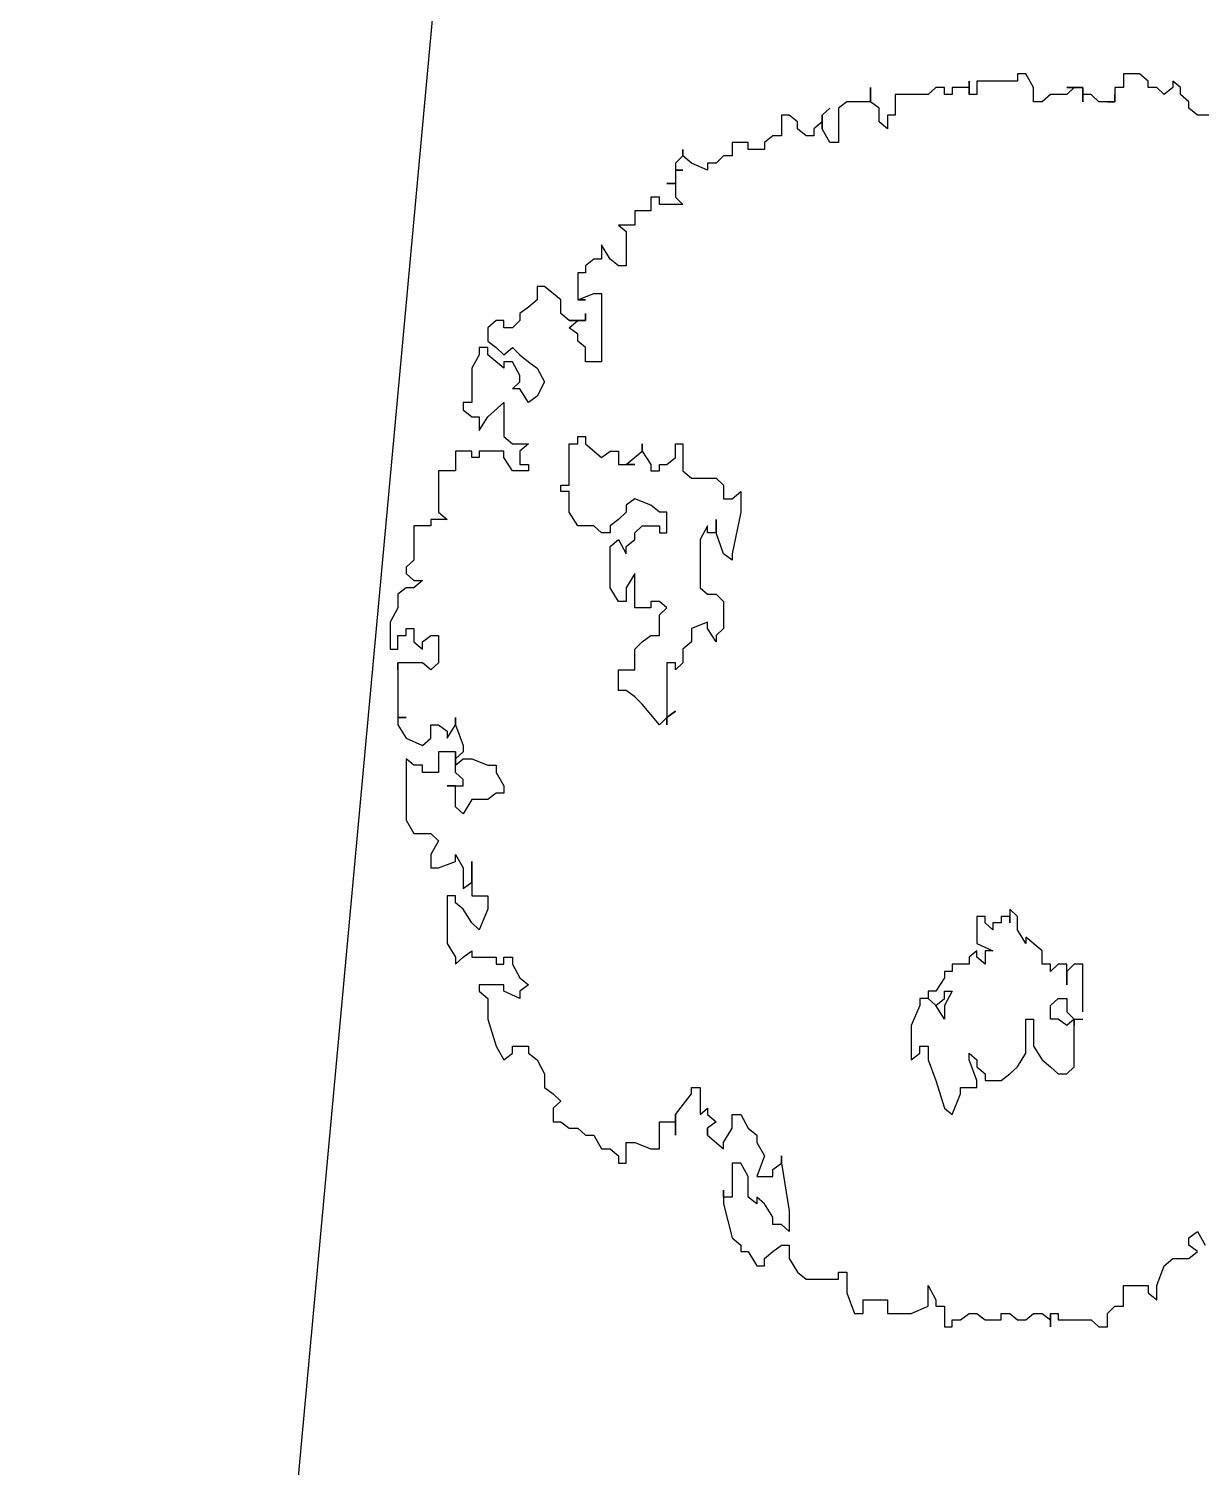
# Model space of a CAD drawing. Extents: x -30 to 1202, y 231 to 898.
# Drawn here: x 424.957 to 427.811, y 300.95 to 304.454 of the extents above; entities that cross this region are included whole.
import ezdxf

# ---------------------------------------------------------------- set-up
doc = ezdxf.new("R2010")
doc.units = 0
doc.header["$LTSCALE"] = 0.04
doc.layers.get('0').update_dxf_attribs({"linetype": 'CONTINUOUS'})
for name, color, linetype in [('CONTORXXNP----00', 255, 'CONTINUOUS'), ('PISO', 1, 'CONTINUOUS'), ('PISOS', 1, 'CONTINUOUS')]:
    doc.layers.add(name, color=color, linetype=linetype)
doc.styles.get("Standard").update_dxf_attribs({"font": 'romans.shx'})

# ---------------------------------------------------------------- blocks, each defined once
blk = doc.blocks.new('ARB3')
at = {"color": 0}
for p, q in [((-0.4644, 0.1476), (-0.4644, 0.1345)), ((0.4418, 0.1345), (0.4528, 0.1407)), ((-0.4644, 0.1345), (-0.4702, 0.1276)), ((0.447, 0.1276), (0.4418, 0.1345)), ((0.4579, 0.1345), (0.4528, 0.1276)), ((0.4638, 0.1276), (0.4579, 0.1345)), ((-0.487, 0.1207), (-0.4922, 0.1145)), ((-0.4812, 0.1207), (-0.487, 0.1207)), ((-0.4754, 0.1276), (-0.4812, 0.1207)), ((-0.4702, 0.1276), (-0.4754, 0.1276)), ((0.4528, 0.1276), (0.447, 0.1276)), ((0.4638, 0.1145), (0.4638, 0.1276)), ((-0.4922, 0.1145), (-0.487, 0.1145)), ((-0.487, 0.1145), (-0.4812, 0.1076)), ((-0.4812, 0.1076), (-0.487, 0.1015)), ((0.4696, 0.1076), (0.4638, 0.1145)), ((0.4857, 0.1015), (0.4696, 0.1076)), ((-0.487, 0.0945), (-0.4922, 0.0945)), ((-0.487, 0.1015), (-0.487, 0.0945)), ((0.4973, 0.1015), (0.4857, 0.1015)), ((0.4857, 0.0745), (0.4857, 0.0945)), ((0.4857, 0.0945), (0.4915, 0.0945)), ((0.4915, 0.0945), (0.4973, 0.1015)), ((-0.498, 0.0745), (-0.487, 0.0745)), ((-0.487, 0.0745), (-0.487, 0.0676)), ((0.5025, 0.0745), (0.4857, 0.0745)), ((0.5025, 0.0676), (0.5025, 0.0745)), ((-0.487, 0.0676), (-0.4754, 0.0676)), ((-0.4754, 0.0676), (-0.4812, 0.0676)), ((-0.4812, 0.0676), (-0.4754, 0.0676)), ((-0.4754, 0.0676), (-0.4754, 0.0615)), ((-0.4754, 0.0615), (-0.4754, 0.0676)), ((-0.4754, 0.0676), (-0.4754, 0.0546)), ((0.5083, 0.0615), (0.5025, 0.0676)), ((0.5193, 0.0615), (0.5083, 0.0615)), ((0.5193, 0.0546), (0.5193, 0.0615)), ((-0.4754, 0.0546), (-0.4812, 0.0484)), ((-0.4812, 0.0484), (-0.4812, 0.0415)), ((0.5135, 0.0484), (0.5193, 0.0546)), ((0.5135, 0.0215), (0.5135, 0.0484)), ((-0.4754, 0.0415), (-0.487, 0.0415)), ((-0.487, 0.0415), (-0.487, 0.0284)), ((-0.4812, 0.0415), (-0.4754, 0.0415)), ((0.2635, 0.0415), (0.2248, 0.0415)), ((0.2248, 0.0415), (0.2248, 0.0346)), ((0.2693, 0.0346), (0.2693, 0.0415)), ((-0.487, 0.0284), (-0.487, 0.0346)), ((-0.487, 0.0346), (-0.4812, 0.0284)), ((-0.4812, 0.0284), (-0.4812, 0.0153)), ((0.2248, 0.0346), (0.2306, 0.0284)), ((0.2416, 0.0284), (0.2248, 0.0284)), ((0.2248, 0.0284), (0.2248, 0.0215)), ((0.2306, 0.0284), (0.2416, 0.0284)), ((0.2525, 0.0215), (0.2525, 0.0284)), ((0.2525, 0.0284), (0.2635, 0.0284)), ((0.2635, 0.0284), (0.2693, 0.0346)), ((0.3081, 0.0346), (0.2693, 0.0346)), ((0.2693, 0.0346), (0.2745, 0.0284)), ((0.2693, 0.0346), (0.2745, 0.0346)), ((0.2745, 0.0346), (0.2693, 0.0346)), ((0.2745, 0.0284), (0.2693, 0.0215)), ((0.3139, 0.0284), (0.3081, 0.0346)), ((0.3139, 0.0215), (0.3139, 0.0284)), ((-0.4812, 0.0153), (-0.4754, 0.0084)), ((0.2248, 0.0215), (0.2306, 0.0153)), ((0.2306, 0.0153), (0.2248, 0.0153)), ((0.2248, 0.0153), (0.2248, 0.0084)), ((0.2584, 0.0153), (0.2525, 0.0215)), ((0.2693, 0.0153), (0.2584, 0.0153)), ((0.2693, 0.0215), (0.2693, 0.0153)), ((0.3023, 0.0084), (0.3081, 0.0153)), ((0.3081, 0.0153), (0.3139, 0.0215)), ((0.5083, 0.0153), (0.5083, 0.0215)), ((0.5083, 0.0215), (0.5135, 0.0215)), ((0.5083, 0.0084), (0.5135, 0.0153)), ((0.5193, 0.0153), (0.5083, 0.0153)), ((0.5135, 0.0153), (0.5193, 0.0153)), ((-0.487, 0.0015), (-0.498, -0.0047)), ((-0.4754, 0.0015), (-0.487, 0.0015)), ((-0.4754, 0.0084), (-0.4754, 0.0015)), ((0.2138, 0.0084), (0.2028, -0.0047)), ((0.2248, 0.0084), (0.2138, 0.0084)), ((0.2693, -0.0047), (0.2693, 0.0015)), ((0.2693, 0.0015), (0.2913, 0.0015)), ((0.2913, 0.0015), (0.3023, 0.0084)), ((0.5083, 0.0015), (0.5083, 0.0084)), ((0.5135, -0.0047), (0.5083, 0.0015)), ((0.186, -0.0116), (0.1802, -0.0177)), ((0.197, -0.0116), (0.186, -0.0116)), ((0.208, -0.0047), (0.197, -0.0116)), ((0.2028, -0.0047), (0.208, -0.0047)), ((0.2971, -0.0047), (0.2693, -0.0047)), ((0.3081, -0.0116), (0.2971, -0.0047)), ((0.3139, -0.0177), (0.3081, -0.0116)), ((0.5083, -0.0177), (0.5135, -0.0116)), ((0.5135, -0.0116), (0.5135, -0.0047)), ((0.1802, -0.0177), (0.1912, -0.0177)), ((0.1912, -0.0177), (0.186, -0.0177)), ((0.186, -0.0177), (0.186, -0.0247)), ((0.3191, -0.0247), (0.3139, -0.0177)), ((0.5083, -0.0247), (0.5083, -0.0177)), ((0.186, -0.0247), (0.1912, -0.0247)), ((0.1912, -0.0247), (0.1912, -0.0316)), ((0.1912, -0.0316), (0.197, -0.0316)), ((0.197, -0.0316), (0.1912, -0.0377)), ((0.208, -0.0446), (0.2138, -0.0316)), ((0.2138, -0.0316), (0.2138, -0.0377)), ((0.3191, -0.0377), (0.3191, -0.0247)), ((0.5135, -0.0247), (0.5083, -0.0247)), ((0.5135, -0.0377), (0.5135, -0.0247)), ((-0.4922, -0.0446), (-0.4812, -0.0446)), ((-0.4812, -0.0446), (-0.4812, -0.0508)), ((0.1912, -0.0377), (0.186, -0.0377)), ((0.186, -0.0377), (0.186, -0.0446)), ((0.186, -0.0446), (0.208, -0.0446)), ((0.2138, -0.0377), (0.2248, -0.0377)), ((0.219, -0.0446), (0.2138, -0.0446)), ((0.2138, -0.0446), (0.219, -0.0508)), ((0.2248, -0.0377), (0.219, -0.0446)), ((0.2971, -0.0508), (0.3023, -0.0446)), ((0.3191, -0.0446), (0.3023, -0.0508)), ((0.3023, -0.0446), (0.3081, -0.0446)), ((0.3081, -0.0446), (0.3139, -0.0377)), ((0.3139, -0.0377), (0.3191, -0.0377)), ((0.3249, -0.0446), (0.3191, -0.0446)), ((0.3249, -0.0577), (0.3249, -0.0446)), ((0.5083, -0.0446), (0.5135, -0.0377)), ((0.5083, -0.0508), (0.5083, -0.0446)), ((-0.4812, -0.0508), (-0.4922, -0.0508)), ((-0.4922, -0.0508), (-0.487, -0.0508)), ((-0.487, -0.0508), (-0.487, -0.0646)), ((0.219, -0.0508), (0.2248, -0.0508)), ((0.2248, -0.0508), (0.2248, -0.0646)), ((0.3023, -0.0508), (0.2971, -0.0508)), ((0.3301, -0.0577), (0.3249, -0.0577)), ((0.3468, -0.0646), (0.3301, -0.0577)), ((0.5135, -0.0577), (0.5083, -0.0508)), ((0.5135, -0.0646), (0.5135, -0.0577)), ((-0.487, -0.0646), (-0.4812, -0.0646)), ((-0.4812, -0.0646), (-0.4812, -0.0708)), ((0.2248, -0.0646), (0.2306, -0.0646)), ((0.2306, -0.0646), (0.2306, -0.0708)), ((0.2467, -0.0708), (0.2467, -0.0646)), ((0.2467, -0.0646), (0.2584, -0.0708)), ((0.3417, -0.0708), (0.3468, -0.0646)), ((0.5193, -0.0646), (0.5135, -0.0646)), ((0.5193, -0.0708), (0.5193, -0.0646)), ((-0.4812, -0.0708), (-0.487, -0.0708)), ((-0.487, -0.0708), (-0.487, -0.0777)), ((-0.487, -0.0777), (-0.4812, -0.0839)), ((0.2306, -0.0708), (0.2358, -0.0708)), ((0.2358, -0.0708), (0.2467, -0.0777)), ((0.2525, -0.0708), (0.2467, -0.0708)), ((0.2467, -0.0777), (0.2467, -0.0839)), ((0.2584, -0.0777), (0.2525, -0.0708)), ((0.2525, -0.0839), (0.2584, -0.0777)), ((0.2584, -0.0777), (0.2525, -0.0839)), ((0.2584, -0.0708), (0.2693, -0.0708)), ((0.2693, -0.0708), (0.2584, -0.0777)), ((0.3023, -0.0839), (0.3191, -0.0777)), ((0.3191, -0.0777), (0.3417, -0.0708)), ((0.4857, -0.0839), (0.4973, -0.0777)), ((0.4973, -0.0777), (0.5025, -0.0777)), ((0.5025, -0.0777), (0.5025, -0.0708)), ((0.5025, -0.0708), (0.5193, -0.0708)), ((-0.4812, -0.0839), (-0.4812, -0.1108)), ((0.2467, -0.0839), (0.2525, -0.0839)), ((0.2525, -0.0839), (0.2525, -0.0908)), ((0.2525, -0.0908), (0.2584, -0.0908)), ((0.2584, -0.0908), (0.2745, -0.0977)), ((0.2913, -0.0908), (0.2913, -0.0839)), ((0.2913, -0.0839), (0.3023, -0.0839)), ((0.2971, -0.0908), (0.2913, -0.0908)), ((0.3023, -0.0977), (0.2971, -0.0908)), ((0.5025, -0.0839), (0.4857, -0.0839)), ((0.5083, -0.0977), (0.5025, -0.0839)), ((0.2745, -0.0977), (0.3023, -0.0977)), ((0.5083, -0.1169), (0.5083, -0.0977)), ((-0.4812, -0.1108), (-0.4644, -0.1108)), ((-0.4644, -0.1108), (-0.4644, -0.1169)), ((-0.4702, -0.1238), (-0.4754, -0.1308)), ((-0.4592, -0.1238), (-0.4702, -0.1238)), ((-0.4644, -0.1169), (-0.4534, -0.1169)), ((-0.4534, -0.1169), (-0.4592, -0.1238)), ((0.4973, -0.1369), (0.4973, -0.1169)), ((0.4973, -0.1169), (0.5083, -0.1169)), ((-0.4754, -0.1308), (-0.487, -0.1308)), ((-0.487, -0.1308), (-0.4754, -0.1308)), ((-0.4754, -0.1308), (-0.4754, -0.15)), ((0.5083, -0.1369), (0.4973, -0.1369)), ((0.5083, -0.1438), (0.5083, -0.1369)), ((-0.4754, -0.15), (-0.4702, -0.1569)), ((0.4747, -0.1569), (0.4747, -0.15)), ((0.4747, -0.15), (0.4915, -0.15)), ((0.4915, -0.15), (0.5083, -0.1438)), ((-0.4702, -0.1569), (-0.4424, -0.1569)), ((-0.4424, -0.1569), (-0.4424, -0.1638)), ((0.4805, -0.1569), (0.4747, -0.1569)), ((0.4805, -0.1831), (0.4805, -0.1569)), ((-0.4644, -0.17), (-0.4702, -0.1638)), ((-0.4702, -0.1638), (-0.4644, -0.17)), ((-0.4534, -0.17), (-0.4644, -0.17)), ((-0.4644, -0.17), (-0.4592, -0.17)), ((-0.4592, -0.17), (-0.4534, -0.1769)), ((-0.4424, -0.1638), (-0.4534, -0.17)), ((-0.4534, -0.1769), (-0.4476, -0.1769)), ((-0.4476, -0.1831), (-0.4534, -0.19)), ((-0.4476, -0.1769), (-0.4476, -0.1831)), ((0.4747, -0.19), (0.4805, -0.1831)), ((-0.4592, -0.19), (-0.4644, -0.1969)), ((-0.4644, -0.1969), (-0.4644, -0.2031)), ((-0.4534, -0.19), (-0.4592, -0.19)), ((0.3862, -0.2031), (0.425, -0.1969)), ((0.425, -0.1969), (0.4418, -0.1969)), ((0.4418, -0.1969), (0.436, -0.2031)), ((0.4528, -0.2031), (0.4528, -0.1969)), ((0.4528, -0.1969), (0.4638, -0.1969)), ((0.4638, -0.1969), (0.4747, -0.19)), ((-0.4644, -0.2031), (-0.4476, -0.2031)), ((-0.4476, -0.2031), (-0.4476, -0.21)), ((-0.4476, -0.21), (-0.4424, -0.2169)), ((0.3862, -0.2031), (0.3804, -0.2031)), ((0.3804, -0.2031), (0.3862, -0.2031)), ((0.3914, -0.21), (0.3862, -0.2031)), ((0.3972, -0.21), (0.3914, -0.21)), ((0.3972, -0.223), (0.3972, -0.21)), ((0.4302, -0.21), (0.4192, -0.2169)), ((0.436, -0.21), (0.4302, -0.21)), ((0.436, -0.2031), (0.436, -0.21)), ((0.4579, -0.21), (0.4528, -0.2031)), ((0.4638, -0.2169), (0.4579, -0.21)), ((-0.4424, -0.2169), (-0.4366, -0.2169)), ((-0.4366, -0.2169), (-0.4366, -0.23)), ((0.3695, -0.223), (0.3804, -0.2169)), ((0.3804, -0.2169), (0.3972, -0.223)), ((0.4192, -0.2169), (0.414, -0.223)), ((0.4696, -0.2169), (0.4638, -0.2169)), ((0.4696, -0.223), (0.4696, -0.2169)), ((-0.4366, -0.23), (-0.4424, -0.23)), ((-0.4424, -0.23), (-0.4424, -0.243)), ((0.3468, -0.2361), (0.3578, -0.23)), ((0.3578, -0.23), (0.3636, -0.223)), ((0.3636, -0.223), (0.3695, -0.223)), ((0.3972, -0.23), (0.3862, -0.2361)), ((0.414, -0.23), (0.3972, -0.23)), ((0.414, -0.223), (0.4192, -0.223)), ((0.4192, -0.223), (0.414, -0.23)), ((0.4579, -0.23), (0.4696, -0.223)), ((0.4579, -0.2361), (0.4579, -0.23)), ((-0.4424, -0.243), (-0.4315, -0.243)), ((-0.4315, -0.243), (-0.4315, -0.25)), ((-0.1531, -0.243), (-0.1589, -0.2361)), ((-0.1589, -0.2361), (-0.1421, -0.2361)), ((-0.1531, -0.25), (-0.1531, -0.243)), ((-0.1421, -0.2361), (-0.1085, -0.243)), ((-0.1085, -0.243), (-0.1033, -0.243)), ((-0.1033, -0.243), (-0.1085, -0.25)), ((0.3468, -0.243), (0.3468, -0.2361)), ((0.3578, -0.243), (0.3468, -0.243)), ((0.3695, -0.25), (0.3578, -0.243)), ((0.3862, -0.2361), (0.3862, -0.243)), ((0.3862, -0.243), (0.414, -0.243)), ((0.414, -0.243), (0.414, -0.25)), ((0.4192, -0.25), (0.447, -0.243)), ((0.447, -0.243), (0.4528, -0.2361)), ((0.4528, -0.2361), (0.4579, -0.2361)), ((-0.4315, -0.25), (-0.4256, -0.2561)), ((-0.4256, -0.2561), (-0.4256, -0.263)), ((-0.1699, -0.2561), (-0.1641, -0.25)), ((-0.1699, -0.2761), (-0.1699, -0.2561)), ((-0.1641, -0.25), (-0.1531, -0.25)), ((-0.1253, -0.2561), (-0.1363, -0.2561)), ((-0.1363, -0.2561), (-0.1253, -0.2561)), ((-0.1085, -0.25), (-0.1253, -0.2561)), ((-0.1253, -0.2561), (-0.1253, -0.263)), ((-0.0756, -0.2561), (-0.0698, -0.25)), ((-0.0756, -0.263), (-0.0756, -0.2561)), ((-0.0698, -0.25), (-0.0478, -0.25)), ((-0.0478, -0.25), (-0.042, -0.2561)), ((-0.0368, -0.2561), (-0.0478, -0.263)), ((-0.042, -0.2561), (-0.0368, -0.2561)), ((0.3468, -0.263), (0.3527, -0.2561)), ((0.3527, -0.2561), (0.3578, -0.263)), ((0.3636, -0.263), (0.3746, -0.25)), ((0.3746, -0.25), (0.3695, -0.25)), ((0.414, -0.25), (0.4082, -0.25)), ((0.4082, -0.25), (0.4192, -0.25)), ((-0.4256, -0.263), (-0.4198, -0.263)), ((-0.4198, -0.263), (-0.4256, -0.2761)), ((-0.1253, -0.263), (-0.1311, -0.263)), ((-0.1311, -0.263), (-0.1201, -0.2692)), ((-0.0807, -0.2692), (-0.0756, -0.263)), ((-0.0478, -0.263), (-0.053, -0.263)), ((-0.053, -0.263), (-0.0478, -0.2761)), ((0.3468, -0.2692), (0.3417, -0.263)), ((0.3417, -0.263), (0.3468, -0.263)), ((0.3578, -0.263), (0.3636, -0.263)), ((0.3636, -0.263), (0.3578, -0.263)), ((0.3578, -0.263), (0.3636, -0.263)), ((-0.4256, -0.2761), (-0.4315, -0.283)), ((-0.1757, -0.283), (-0.1699, -0.2761)), ((-0.1201, -0.2692), (-0.0807, -0.2692)), ((-0.0478, -0.2761), (-0.0368, -0.2761)), ((-0.0368, -0.2761), (-0.031, -0.283)), ((0.3249, -0.2761), (0.3249, -0.2692)), ((0.3249, -0.2692), (0.3468, -0.2692)), ((0.3301, -0.2761), (0.3249, -0.2761)), ((0.3468, -0.2892), (0.3301, -0.2761)), ((-0.4315, -0.283), (-0.4366, -0.283)), ((-0.4366, -0.283), (-0.4315, -0.283)), ((-0.4315, -0.283), (-0.4256, -0.2892)), ((-0.4256, -0.2892), (-0.4198, -0.2892)), ((-0.4198, -0.2892), (-0.4198, -0.283)), ((-0.4198, -0.283), (-0.4198, -0.2892)), ((-0.4198, -0.2892), (-0.4089, -0.2892)), ((-0.4089, -0.2892), (-0.4089, -0.2961)), ((-0.4089, -0.2961), (-0.4089, -0.2892)), ((-0.4089, -0.2892), (-0.3979, -0.2892)), ((-0.3979, -0.2892), (-0.3921, -0.283)), ((-0.3921, -0.283), (-0.3921, -0.3022)), ((-0.1976, -0.2892), (-0.1976, -0.283)), ((-0.1976, -0.283), (-0.1757, -0.283)), ((-0.1867, -0.2892), (-0.1976, -0.2892)), ((-0.1809, -0.2961), (-0.1867, -0.2892)), ((-0.031, -0.283), (-0.02, -0.283)), ((-0.02, -0.283), (-0.0142, -0.2892)), ((-0.0142, -0.2892), (-0.02, -0.2892)), ((-0.02, -0.2892), (-0.02, -0.2961)), ((0.0245, -0.2961), (0.0194, -0.2892)), ((0.0194, -0.2892), (0.0245, -0.2961)), ((0.3636, -0.2892), (0.3468, -0.2892)), ((0.3527, -0.3022), (0.3527, -0.2892)), ((0.3527, -0.2892), (0.3636, -0.2892)), ((-0.3921, -0.3022), (-0.3979, -0.3022)), ((-0.3979, -0.3022), (-0.3979, -0.3092)), ((-0.1809, -0.3022), (-0.1809, -0.2961)), ((-0.1757, -0.3022), (-0.1809, -0.3022)), ((-0.1757, -0.3092), (-0.1757, -0.3022)), ((-0.1421, -0.3022), (-0.1479, -0.3092)), ((-0.1253, -0.2961), (-0.1421, -0.2961)), ((-0.1421, -0.2961), (-0.1421, -0.3022)), ((-0.1311, -0.3161), (-0.1311, -0.3022)), ((-0.1311, -0.3022), (-0.1253, -0.3022)), ((-0.1253, -0.3022), (-0.1253, -0.2961)), ((-0.0646, -0.2961), (-0.0698, -0.3022)), ((-0.0698, -0.3022), (-0.0698, -0.3092)), ((-0.0588, -0.3022), (-0.0646, -0.2961)), ((-0.042, -0.3022), (-0.0588, -0.3022)), ((-0.042, -0.3092), (-0.042, -0.3022)), ((-0.02, -0.2961), (0.0304, -0.2961)), ((0.0304, -0.3022), (0.0136, -0.3161)), ((0.0304, -0.2961), (0.0245, -0.2961)), ((0.0245, -0.2961), (0.0304, -0.3022)), ((0.3746, -0.3022), (0.3527, -0.3022)), ((0.3746, -0.3092), (0.3746, -0.3022)), ((-0.3979, -0.3092), (-0.3869, -0.3092)), ((-0.3869, -0.3092), (-0.3869, -0.3222)), ((-0.1918, -0.3161), (-0.1809, -0.3092)), ((-0.1809, -0.3092), (-0.1757, -0.3092)), ((-0.1479, -0.3092), (-0.1531, -0.3222)), ((-0.0698, -0.3092), (-0.0646, -0.3092)), ((-0.0646, -0.3092), (-0.0646, -0.3222)), ((-0.0368, -0.3161), (-0.042, -0.3092)), ((0.3695, -0.3222), (0.3746, -0.3092)), ((-0.3869, -0.3222), (-0.3753, -0.3222)), ((-0.3753, -0.3222), (-0.3753, -0.3353)), ((-0.1918, -0.3161), (-0.1976, -0.3161)), ((-0.1976, -0.3161), (-0.1918, -0.3161)), ((-0.1809, -0.3292), (-0.1918, -0.3161)), ((-0.1809, -0.3353), (-0.1809, -0.3222)), ((-0.1809, -0.3222), (-0.1809, -0.3292)), ((-0.1809, -0.3292), (-0.1809, -0.3222)), ((-0.1809, -0.3222), (-0.1809, -0.3292)), ((-0.1531, -0.3222), (-0.1479, -0.3292)), ((-0.1253, -0.3222), (-0.1311, -0.3161)), ((-0.1201, -0.3222), (-0.1253, -0.3222)), ((-0.1143, -0.3292), (-0.1201, -0.3222)), ((-0.0646, -0.3222), (-0.0924, -0.3222)), ((-0.0924, -0.3222), (-0.0807, -0.3292)), ((-0.031, -0.3222), (-0.0368, -0.3161)), ((-0.0142, -0.3222), (-0.031, -0.3222)), ((-0.0142, -0.3353), (-0.0142, -0.3222)), ((0.0078, -0.3222), (0.0026, -0.3292)), ((0.0136, -0.3161), (0.0078, -0.3222)), ((0.3695, -0.3292), (0.3695, -0.3222)), ((-0.3753, -0.3353), (-0.3701, -0.3292)), ((-0.3701, -0.3292), (-0.3423, -0.3292)), ((-0.3423, -0.3353), (-0.3475, -0.3422)), ((-0.3423, -0.3292), (-0.3423, -0.3353)), ((-0.1918, -0.3422), (-0.1918, -0.3353)), ((-0.1918, -0.3353), (-0.1809, -0.3353)), ((-0.1479, -0.3292), (-0.1421, -0.3292)), ((-0.1421, -0.3292), (-0.1363, -0.3353)), ((-0.1363, -0.3353), (-0.1311, -0.3422)), ((-0.1201, -0.3353), (-0.1085, -0.3292)), ((-0.1143, -0.3422), (-0.1201, -0.3353)), ((-0.1085, -0.3292), (-0.1143, -0.3292)), ((-0.0807, -0.3292), (-0.0698, -0.3292)), ((-0.0698, -0.3353), (-0.0807, -0.3422)), ((-0.0698, -0.3292), (-0.0698, -0.3353)), ((0.0026, -0.3353), (-0.0142, -0.3353)), ((0.0026, -0.3292), (0.0026, -0.3353)), ((0.3862, -0.3292), (0.3695, -0.3292)), ((0.3746, -0.3422), (0.3804, -0.3353)), ((0.3804, -0.3353), (0.3862, -0.3353)), ((0.3862, -0.3353), (0.3862, -0.3292)), ((-0.3475, -0.3422), (-0.3591, -0.3492)), ((-0.3591, -0.3492), (-0.3475, -0.3492)), ((-0.3475, -0.3492), (-0.3475, -0.3553)), ((-0.3197, -0.3553), (-0.3197, -0.3492)), ((-0.3197, -0.3492), (-0.2642, -0.3492)), ((-0.2642, -0.3492), (-0.2642, -0.3622)), ((-0.1976, -0.3622), (-0.1867, -0.3492)), ((-0.1867, -0.3492), (-0.1918, -0.3422)), ((-0.1311, -0.3422), (-0.1253, -0.3422)), ((-0.1253, -0.3492), (-0.1311, -0.3553)), ((-0.1253, -0.3422), (-0.1253, -0.3492)), ((-0.0807, -0.3422), (-0.1143, -0.3422)), ((0.3636, -0.3553), (0.3746, -0.3492)), ((0.3746, -0.3492), (0.3746, -0.3422)), ((-0.3475, -0.3553), (-0.3423, -0.3622)), ((-0.3146, -0.3684), (-0.3197, -0.3553)), ((-0.1311, -0.3553), (-0.1311, -0.3684)), ((0.3636, -0.3622), (0.3636, -0.3553)), ((-0.3423, -0.3622), (-0.3365, -0.3622)), ((-0.3365, -0.3622), (-0.3365, -0.3684)), ((-0.3365, -0.3684), (-0.3146, -0.3684)), ((-0.3146, -0.3684), (-0.3146, -0.3622)), ((-0.3146, -0.3622), (-0.3146, -0.3684)), ((-0.2978, -0.3622), (-0.3036, -0.3622)), ((-0.3036, -0.3622), (-0.2978, -0.3622)), ((-0.2978, -0.3684), (-0.2978, -0.3622)), ((-0.2978, -0.3622), (-0.2978, -0.3753)), ((-0.2919, -0.3753), (-0.2978, -0.3684)), ((-0.2868, -0.3684), (-0.2919, -0.3753)), ((-0.281, -0.3684), (-0.2868, -0.3684)), ((-0.2758, -0.3622), (-0.281, -0.3684)), ((-0.2642, -0.3622), (-0.2758, -0.3622)), ((-0.2035, -0.3684), (-0.2035, -0.3622)), ((-0.2035, -0.3622), (-0.1976, -0.3622)), ((-0.1976, -0.3684), (-0.2035, -0.3684)), ((-0.1976, -0.3753), (-0.1976, -0.3684)), ((-0.1311, -0.3684), (-0.1421, -0.3753)), ((0.3578, -0.3684), (0.3636, -0.3622)), ((0.3578, -0.3753), (0.3578, -0.3684)), ((-0.3146, -0.3822), (-0.3255, -0.3953)), ((-0.3036, -0.3822), (-0.3146, -0.3822)), ((-0.2978, -0.3753), (-0.3036, -0.3822)), ((-0.1641, -0.3753), (-0.1976, -0.3753)), ((-0.1641, -0.3822), (-0.1641, -0.3753)), ((-0.1589, -0.3822), (-0.1641, -0.3822)), ((-0.1421, -0.3753), (-0.1589, -0.3753)), ((-0.1589, -0.3753), (-0.1589, -0.3822)), ((0.3301, -0.3884), (0.3359, -0.3822)), ((0.3359, -0.3822), (0.3417, -0.3884)), ((0.3527, -0.3822), (0.3578, -0.3753)), ((0.3527, -0.3884), (0.3527, -0.3822)), ((-0.3255, -0.3953), (-0.3255, -0.4014)), ((-0.259, -0.4014), (-0.248, -0.3953)), ((-0.248, -0.3953), (-0.2364, -0.4014)), ((0.3023, -0.4014), (0.3139, -0.3953)), ((0.3139, -0.3953), (0.3249, -0.3953)), ((0.3249, -0.3953), (0.3301, -0.3884)), ((0.3417, -0.3884), (0.3527, -0.3884)), ((-0.3255, -0.4014), (-0.3146, -0.4014)), ((-0.3146, -0.4014), (-0.3087, -0.4084)), ((-0.3087, -0.4084), (-0.3036, -0.4153)), ((-0.27, -0.4153), (-0.2642, -0.4084)), ((-0.2642, -0.4084), (-0.259, -0.4014)), ((-0.2312, -0.4084), (-0.2422, -0.4153)), ((-0.2364, -0.4014), (-0.2312, -0.4084)), ((-0.1976, -0.4214), (-0.1976, -0.4084)), ((-0.1976, -0.4084), (-0.1918, -0.4153)), ((-0.1809, -0.4153), (-0.1809, -0.4084)), ((-0.1809, -0.4084), (-0.1757, -0.4084)), ((-0.1757, -0.4084), (-0.1757, -0.4214)), ((0.2358, -0.4153), (0.2416, -0.4084)), ((0.2416, -0.4084), (0.2467, -0.4153)), ((0.2913, -0.4214), (0.2913, -0.4084)), ((0.2913, -0.4084), (0.2971, -0.4084)), ((0.2971, -0.4084), (0.3023, -0.4014)), ((-0.3036, -0.4153), (-0.2978, -0.4153)), ((-0.2978, -0.4153), (-0.2919, -0.4214)), ((-0.2758, -0.4214), (-0.27, -0.4153)), ((-0.2532, -0.4153), (-0.2642, -0.4214)), ((-0.248, -0.4153), (-0.2532, -0.4153)), ((-0.2422, -0.4214), (-0.248, -0.4153)), ((-0.2422, -0.4153), (-0.2422, -0.4214)), ((-0.1918, -0.4153), (-0.1809, -0.4153)), ((0.2248, -0.4214), (0.2358, -0.4153)), ((0.2467, -0.4153), (0.2525, -0.4153)), ((0.2525, -0.4153), (0.2467, -0.4284)), ((-0.2919, -0.4284), (-0.2978, -0.4284)), ((-0.2978, -0.4284), (-0.2978, -0.4345)), ((-0.2919, -0.4214), (-0.2919, -0.4284)), ((-0.27, -0.4284), (-0.2758, -0.4214)), ((-0.2758, -0.4345), (-0.27, -0.4284)), ((-0.259, -0.4284), (-0.27, -0.4414)), ((-0.2642, -0.4214), (-0.2642, -0.4284)), ((-0.2642, -0.4284), (-0.259, -0.4284)), ((-0.2196, -0.4414), (-0.2312, -0.4284)), ((-0.2312, -0.4284), (-0.2035, -0.4284)), ((-0.2035, -0.4284), (-0.1976, -0.4214)), ((-0.1867, -0.4284), (-0.1918, -0.4284)), ((-0.1918, -0.4284), (-0.1918, -0.4484)), ((-0.1757, -0.4214), (-0.1867, -0.4284)), ((0.0691, -0.4345), (0.0801, -0.4284)), ((0.0801, -0.4284), (0.0859, -0.4284)), ((0.0859, -0.4284), (0.0859, -0.4345)), ((0.219, -0.4284), (0.219, -0.4214)), ((0.219, -0.4214), (0.2248, -0.4214)), ((0.2248, -0.4284), (0.219, -0.4284)), ((0.2248, -0.4345), (0.2248, -0.4284)), ((0.2467, -0.4284), (0.2416, -0.4284)), ((0.2416, -0.4284), (0.2416, -0.4484)), ((0.2971, -0.4214), (0.2913, -0.4214)), ((0.2913, -0.4345), (0.3023, -0.4284)), ((0.3023, -0.4284), (0.2971, -0.4214)), ((-0.2978, -0.4345), (-0.2919, -0.4414)), ((-0.2919, -0.4414), (-0.281, -0.4414)), ((-0.281, -0.4414), (-0.2758, -0.4345)), ((-0.27, -0.4414), (-0.2758, -0.4414)), ((-0.2758, -0.4414), (-0.2758, -0.4484)), ((-0.2086, -0.4484), (-0.2196, -0.4414)), ((0.0581, -0.4545), (0.0633, -0.4414)), ((0.0633, -0.4414), (0.0633, -0.4345)), ((0.0633, -0.4345), (0.0691, -0.4345)), ((0.0859, -0.4345), (0.0911, -0.4414)), ((0.0911, -0.4414), (0.0911, -0.4545)), ((0.1692, -0.4545), (0.1692, -0.4414)), ((0.1692, -0.4414), (0.1802, -0.4414)), ((0.1802, -0.4414), (0.197, -0.4484)), ((0.219, -0.4545), (0.219, -0.4345)), ((0.219, -0.4345), (0.2248, -0.4345)), ((0.2467, -0.4484), (0.2525, -0.4414)), ((0.2525, -0.4414), (0.2693, -0.4414)), ((0.2693, -0.4414), (0.2913, -0.4345)), ((-0.2758, -0.4484), (-0.27, -0.4484)), ((-0.27, -0.4484), (-0.259, -0.4545)), ((-0.259, -0.4545), (-0.2312, -0.4545)), ((-0.2312, -0.4545), (-0.2312, -0.4614)), ((-0.2254, -0.4614), (-0.2196, -0.4545)), ((-0.2196, -0.4545), (-0.2196, -0.4484)), ((-0.2196, -0.4484), (-0.2086, -0.4484)), ((-0.1918, -0.4484), (-0.1867, -0.4484)), ((-0.1867, -0.4545), (-0.1918, -0.4545)), ((-0.1918, -0.4545), (-0.1918, -0.4676)), ((-0.1867, -0.4484), (-0.1867, -0.4545)), ((0.0581, -0.4614), (0.0581, -0.4545)), ((0.0911, -0.4545), (0.1027, -0.4614)), ((0.1582, -0.4545), (0.1415, -0.4545)), ((0.1415, -0.4545), (0.1692, -0.4545)), ((0.1634, -0.4614), (0.1582, -0.4545)), ((0.1912, -0.4545), (0.1802, -0.4614)), ((0.197, -0.4484), (0.1912, -0.4545)), ((0.219, -0.4614), (0.2138, -0.4545)), ((0.2138, -0.4545), (0.219, -0.4545)), ((0.2416, -0.4484), (0.2467, -0.4484)), ((-0.2312, -0.4614), (-0.2254, -0.4614)), ((0.0304, -0.4676), (0.0472, -0.4614)), ((0.0472, -0.4614), (0.0523, -0.4614)), ((0.0523, -0.4614), (0.0581, -0.4676)), ((0.0633, -0.4676), (0.0581, -0.4614)), ((0.0749, -0.4614), (0.0691, -0.4676)), ((0.0801, -0.4614), (0.0749, -0.4614)), ((0.0801, -0.4745), (0.0801, -0.4614)), ((0.1027, -0.4614), (0.0969, -0.4676)), ((0.1356, -0.4676), (0.1466, -0.4614)), ((0.1466, -0.4614), (0.1634, -0.4614)), ((0.1802, -0.4614), (0.175, -0.4676)), ((0.2248, -0.4676), (0.219, -0.4614)), ((-0.1918, -0.4676), (-0.1757, -0.4676)), ((-0.1757, -0.4676), (-0.1757, -0.4814)), ((-0.1421, -0.4814), (-0.1363, -0.4745)), ((-0.1363, -0.4745), (-0.1363, -0.4876)), ((0.0304, -0.4676), (0.0245, -0.4676)), ((0.0245, -0.4676), (0.0304, -0.4676)), ((0.0413, -0.4745), (0.0304, -0.4676)), ((0.0304, -0.4814), (0.0355, -0.4745)), ((0.0355, -0.4745), (0.0413, -0.4745)), ((0.0691, -0.4676), (0.0523, -0.4676)), ((0.0523, -0.4676), (0.0523, -0.4814)), ((0.0581, -0.4676), (0.0633, -0.4676)), ((0.0969, -0.4676), (0.0801, -0.4676)), ((0.0801, -0.4676), (0.0801, -0.4745)), ((0.1415, -0.4676), (0.1356, -0.4676)), ((0.1466, -0.4814), (0.1415, -0.4676)), ((0.175, -0.4676), (0.1692, -0.4676)), ((0.1692, -0.4676), (0.1692, -0.4745)), ((0.1692, -0.4745), (0.208, -0.4745)), ((0.208, -0.4745), (0.219, -0.4676)), ((0.219, -0.4676), (0.2248, -0.4676)), ((-0.1757, -0.4814), (-0.1421, -0.4814)), ((-0.1363, -0.4876), (-0.1311, -0.4876)), ((-0.1311, -0.4876), (-0.1311, -0.5014)), ((-0.042, -0.4876), (-0.042, -0.4814)), ((-0.042, -0.4814), (-0.02, -0.4814)), ((-0.0368, -0.4945), (-0.042, -0.4876)), ((-0.02, -0.4814), (-0.0142, -0.4876)), ((-0.0142, -0.4876), (-0.02, -0.4945)), ((0.0304, -0.4876), (0.0304, -0.4814)), ((0.0413, -0.4876), (0.0304, -0.4876)), ((0.0472, -0.4945), (0.0413, -0.4876)), ((0.0523, -0.4814), (0.0691, -0.4814)), ((0.0691, -0.4814), (0.0691, -0.4945)), ((0.1188, -0.4876), (0.1247, -0.4814)), ((0.1188, -0.5014), (0.1188, -0.4876)), ((0.1247, -0.4814), (0.1356, -0.4876)), ((0.1356, -0.4876), (0.1466, -0.4876)), ((0.1466, -0.4876), (0.1466, -0.4814)), ((-0.1311, -0.5014), (-0.1033, -0.5014)), ((-0.1033, -0.5014), (-0.0975, -0.5076)), ((-0.0924, -0.5076), (-0.0866, -0.5014)), ((-0.0866, -0.5014), (-0.0866, -0.4945)), ((-0.0866, -0.4945), (-0.0807, -0.5014)), ((-0.0807, -0.5014), (-0.0807, -0.5076)), ((-0.0478, -0.5076), (-0.0478, -0.5014)), ((-0.0478, -0.5014), (-0.0368, -0.5014)), ((-0.0368, -0.5014), (-0.031, -0.4945)), ((-0.031, -0.4945), (-0.0368, -0.4945)), ((-0.02, -0.4945), (-0.02, -0.5145)), ((0.0413, -0.5076), (0.0472, -0.4945)), ((0.0633, -0.5014), (0.0581, -0.5076)), ((0.0691, -0.4945), (0.0633, -0.4945)), ((0.0633, -0.4945), (0.0633, -0.5014)), ((0.1079, -0.5076), (0.1188, -0.5014)), ((-0.0975, -0.5076), (-0.0924, -0.5076)), ((-0.0807, -0.5076), (-0.0756, -0.5145)), ((-0.042, -0.5076), (-0.0478, -0.5076)), ((-0.042, -0.5145), (-0.042, -0.5076)), ((0.0245, -0.5145), (0.0245, -0.5076)), ((0.0245, -0.5076), (0.0245, -0.5145)), ((0.0304, -0.5145), (0.0413, -0.5076)), ((0.0581, -0.5076), (0.1079, -0.5076)), ((-0.0756, -0.5145), (-0.0646, -0.5145)), ((-0.0646, -0.5145), (-0.053, -0.5206)), ((-0.053, -0.5206), (-0.031, -0.5206)), ((-0.031, -0.5145), (-0.042, -0.5145)), ((-0.031, -0.5206), (-0.031, -0.5145)), ((-0.02, -0.5145), (-0.0142, -0.5145)), ((-0.0142, -0.5145), (-0.02, -0.5145)), ((-0.02, -0.5145), (0.0245, -0.5145)), ((0.0245, -0.5145), (0.0304, -0.5145))]:
    blk.add_line(p, q, dxfattribs=at)
for p, q in [((-0.4922, 0.0945), (-0.498, 0.0876)), ((-0.498, 0.0876), (-0.498, 0.0745)), ((-0.498, -0.0047), (-0.498, -0.0116)), ((-0.498, -0.0116), (-0.4922, -0.0116)), ((-0.4922, -0.0116), (-0.4922, -0.0446))]:
    blk.add_line(p, q)
at = {"layer": 'CONTORXXNP----00'}
for p, q in [((-0.4644, 0.1476), (-0.4644, 0.1345)), ((0.4418, 0.1345), (0.4528, 0.1407)), ((-0.4644, 0.1345), (-0.4702, 0.1276)), ((0.447, 0.1276), (0.4418, 0.1345)), ((0.4579, 0.1345), (0.4528, 0.1276)), ((0.4638, 0.1276), (0.4579, 0.1345)), ((-0.487, 0.1207), (-0.4922, 0.1145)), ((-0.4812, 0.1207), (-0.487, 0.1207)), ((-0.4754, 0.1276), (-0.4812, 0.1207)), ((-0.4702, 0.1276), (-0.4754, 0.1276)), ((0.4528, 0.1276), (0.447, 0.1276)), ((0.4638, 0.1145), (0.4638, 0.1276)), ((-0.4922, 0.1145), (-0.487, 0.1145)), ((-0.487, 0.1145), (-0.4812, 0.1076)), ((-0.4812, 0.1076), (-0.487, 0.1015)), ((0.4696, 0.1076), (0.4638, 0.1145)), ((0.4857, 0.1015), (0.4696, 0.1076)), ((-0.4922, 0.0945), (-0.498, 0.0876)), ((-0.487, 0.0945), (-0.4922, 0.0945)), ((-0.487, 0.1015), (-0.487, 0.0945)), ((0.4973, 0.1015), (0.4857, 0.1015)), ((0.4857, 0.0945), (0.4915, 0.0945)), ((0.4857, 0.0745), (0.4857, 0.0945)), ((0.4915, 0.0945), (0.4973, 0.1015)), ((-0.498, 0.0876), (-0.498, 0.0745)), ((-0.498, 0.0745), (-0.487, 0.0745)), ((-0.487, 0.0745), (-0.487, 0.0676)), ((0.5025, 0.0745), (0.4857, 0.0745)), ((0.5025, 0.0676), (0.5025, 0.0745)), ((-0.487, 0.0676), (-0.4754, 0.0676)), ((-0.4812, 0.0676), (-0.4754, 0.0676)), ((-0.4754, 0.0676), (-0.4812, 0.0676)), ((-0.4754, 0.0676), (-0.4754, 0.0546)), ((-0.4754, 0.0615), (-0.4754, 0.0676)), ((-0.4754, 0.0676), (-0.4754, 0.0615)), ((0.5083, 0.0615), (0.5025, 0.0676)), ((0.5193, 0.0615), (0.5083, 0.0615)), ((0.5193, 0.0546), (0.5193, 0.0615)), ((-0.4754, 0.0546), (-0.4812, 0.0484)), ((-0.4812, 0.0484), (-0.4812, 0.0415)), ((0.5135, 0.0484), (0.5193, 0.0546)), ((0.5135, 0.0215), (0.5135, 0.0484)), ((-0.487, 0.0415), (-0.4812, 0.0415)), ((-0.487, 0.0346), (-0.487, 0.0415)), ((-0.487, 0.0346), (-0.4812, 0.0284)), ((-0.4812, 0.0284), (-0.4812, 0.0153)), ((-0.4812, 0.0153), (-0.4754, 0.0084)), ((0.5083, 0.0215), (0.5135, 0.0215)), ((0.5083, 0.0153), (0.5083, 0.0215)), ((0.5083, 0.0153), (0.5135, 0.0153)), ((0.5083, 0.0084), (0.5135, 0.0153)), ((-0.487, 0.0015), (-0.498, -0.0047)), ((-0.4754, 0.0015), (-0.487, 0.0015)), ((-0.4754, 0.0084), (-0.4754, 0.0015)), ((0.5083, 0.0015), (0.5083, 0.0084)), ((0.5135, -0.0047), (0.5083, 0.0015)), ((-0.498, -0.0047), (-0.498, -0.0116)), ((-0.498, -0.0116), (-0.4922, -0.0116)), ((-0.4922, -0.0116), (-0.4922, -0.0446)), ((0.5083, -0.0177), (0.5135, -0.0116)), ((0.5135, -0.0116), (0.5135, -0.0047)), ((0.5083, -0.0247), (0.5083, -0.0177)), ((0.5135, -0.0247), (0.5083, -0.0247)), ((0.5135, -0.0377), (0.5135, -0.0247)), ((-0.4922, -0.0446), (-0.4812, -0.0446)), ((-0.4812, -0.0446), (-0.4812, -0.0508)), ((0.5083, -0.0446), (0.5135, -0.0377)), ((0.5083, -0.0508), (0.5083, -0.0446)), ((-0.487, -0.0508), (-0.4812, -0.0508)), ((-0.487, -0.0508), (-0.487, -0.0646)), ((0.5135, -0.0577), (0.5083, -0.0508)), ((0.5135, -0.0646), (0.5135, -0.0577)), ((-0.487, -0.0646), (-0.4812, -0.0646)), ((-0.4812, -0.0646), (-0.4812, -0.0708)), ((0.5193, -0.0646), (0.5135, -0.0646)), ((0.5193, -0.0708), (0.5193, -0.0646)), ((-0.487, -0.0708), (-0.487, -0.0777)), ((-0.4812, -0.0708), (-0.487, -0.0708)), ((-0.487, -0.0777), (-0.4812, -0.0839)), ((0.4857, -0.0839), (0.4973, -0.0777)), ((0.4973, -0.0777), (0.5025, -0.0777)), ((0.5025, -0.0708), (0.5193, -0.0708)), ((0.5025, -0.0777), (0.5025, -0.0708)), ((-0.4812, -0.0839), (-0.4812, -0.1108)), ((0.5025, -0.0839), (0.4857, -0.0839)), ((0.5083, -0.0977), (0.5025, -0.0839)), ((0.5083, -0.1169), (0.5083, -0.0977)), ((-0.4812, -0.1108), (-0.4644, -0.1108)), ((-0.4644, -0.1108), (-0.4644, -0.1169)), ((-0.4702, -0.1238), (-0.4754, -0.1308)), ((-0.4592, -0.1238), (-0.4702, -0.1238)), ((-0.4644, -0.1169), (-0.4534, -0.1169)), ((-0.4534, -0.1169), (-0.4592, -0.1238)), ((0.4973, -0.1169), (0.5083, -0.1169)), ((0.4973, -0.1369), (0.4973, -0.1169)), ((-0.4754, -0.1308), (-0.4754, -0.15)), ((0.5083, -0.1369), (0.4973, -0.1369)), ((0.5083, -0.1438), (0.5083, -0.1369)), ((-0.4754, -0.15), (-0.4702, -0.1569)), ((0.4747, -0.15), (0.4915, -0.15)), ((0.4747, -0.1569), (0.4747, -0.15)), ((0.4915, -0.15), (0.5083, -0.1438)), ((-0.4702, -0.1569), (-0.4424, -0.1569)), ((-0.4424, -0.1569), (-0.4424, -0.1638)), ((0.4805, -0.1569), (0.4747, -0.1569)), ((0.4805, -0.1831), (0.4805, -0.1569)), ((-0.4592, -0.17), (-0.4534, -0.17)), ((-0.4592, -0.17), (-0.4534, -0.1769)), ((-0.4424, -0.1638), (-0.4534, -0.17)), ((-0.4534, -0.1769), (-0.4476, -0.1769)), ((-0.4476, -0.1831), (-0.4534, -0.19)), ((-0.4476, -0.1769), (-0.4476, -0.1831)), ((0.4747, -0.19), (0.4805, -0.1831)), ((-0.4592, -0.19), (-0.4644, -0.1969)), ((-0.4644, -0.1969), (-0.4644, -0.2031)), ((-0.4534, -0.19), (-0.4592, -0.19)), ((0.3862, -0.2031), (0.425, -0.1969)), ((0.425, -0.1969), (0.4418, -0.1969)), ((0.4418, -0.1969), (0.436, -0.2031)), ((0.4528, -0.1969), (0.4638, -0.1969)), ((0.4528, -0.2031), (0.4528, -0.1969)), ((0.4638, -0.1969), (0.4747, -0.19)), ((-0.4644, -0.2031), (-0.4476, -0.2031)), ((-0.4476, -0.2031), (-0.4476, -0.21)), ((-0.4476, -0.21), (-0.4424, -0.2169)), ((0.3914, -0.21), (0.3862, -0.2031)), ((0.3972, -0.21), (0.3914, -0.21)), ((0.3972, -0.223), (0.3972, -0.21)), ((0.4302, -0.21), (0.4192, -0.2169)), ((0.436, -0.21), (0.4302, -0.21)), ((0.436, -0.2031), (0.436, -0.21)), ((0.4579, -0.21), (0.4528, -0.2031)), ((0.4638, -0.2169), (0.4579, -0.21)), ((-0.4424, -0.2169), (-0.4366, -0.2169)), ((-0.4366, -0.2169), (-0.4366, -0.23)), ((0.3695, -0.223), (0.3804, -0.2169)), ((0.3804, -0.2169), (0.3972, -0.223)), ((0.4192, -0.2169), (0.414, -0.223)), ((0.4696, -0.2169), (0.4638, -0.2169)), ((0.4696, -0.223), (0.4696, -0.2169)), ((-0.4424, -0.23), (-0.4424, -0.243)), ((-0.4366, -0.23), (-0.4424, -0.23)), ((0.3468, -0.2361), (0.3578, -0.23)), ((0.3578, -0.23), (0.3636, -0.223)), ((0.3636, -0.223), (0.3695, -0.223)), ((0.3972, -0.23), (0.3862, -0.2361)), ((0.414, -0.23), (0.3972, -0.23)), ((0.4192, -0.223), (0.414, -0.23)), ((0.414, -0.223), (0.4192, -0.223)), ((0.4579, -0.23), (0.4696, -0.223)), ((0.4579, -0.2361), (0.4579, -0.23)), ((-0.4424, -0.243), (-0.4315, -0.243)), ((-0.4315, -0.243), (-0.4315, -0.25)), ((0.3468, -0.243), (0.3468, -0.2361)), ((0.3578, -0.243), (0.3468, -0.243)), ((0.3695, -0.25), (0.3578, -0.243)), ((0.3862, -0.2361), (0.3862, -0.243)), ((0.3862, -0.243), (0.414, -0.243)), ((0.414, -0.243), (0.414, -0.25)), ((0.4192, -0.25), (0.447, -0.243)), ((0.447, -0.243), (0.4528, -0.2361)), ((0.4528, -0.2361), (0.4579, -0.2361)), ((-0.4315, -0.25), (-0.4256, -0.2561)), ((-0.4256, -0.2561), (-0.4256, -0.263)), ((0.3468, -0.263), (0.3527, -0.2561)), ((0.3527, -0.2561), (0.3578, -0.263)), ((0.3636, -0.263), (0.3746, -0.25)), ((0.3746, -0.25), (0.3695, -0.25)), ((0.414, -0.25), (0.4192, -0.25)), ((-0.4198, -0.263), (-0.4256, -0.2761)), ((-0.4256, -0.263), (-0.4198, -0.263)), ((0.3417, -0.263), (0.3468, -0.263)), ((0.3468, -0.2692), (0.3417, -0.263)), ((0.3578, -0.263), (0.3636, -0.263)), ((0.3636, -0.263), (0.3578, -0.263)), ((0.3578, -0.263), (0.3636, -0.263)), ((-0.4256, -0.2761), (-0.4315, -0.283)), ((0.3249, -0.2692), (0.3468, -0.2692)), ((0.3249, -0.2761), (0.3249, -0.2692)), ((0.3301, -0.2761), (0.3249, -0.2761)), ((0.3468, -0.2892), (0.3301, -0.2761)), ((-0.4315, -0.283), (-0.4256, -0.2892)), ((-0.4256, -0.2892), (-0.4198, -0.2892)), ((-0.4198, -0.2892), (-0.4089, -0.2892)), ((-0.4089, -0.2892), (-0.3979, -0.2892)), ((-0.3979, -0.2892), (-0.3921, -0.283)), ((-0.3921, -0.283), (-0.3921, -0.3022)), ((0.3468, -0.2892), (0.3527, -0.2892)), ((0.3527, -0.3022), (0.3527, -0.2892)), ((-0.3979, -0.3022), (-0.3979, -0.3092)), ((-0.3921, -0.3022), (-0.3979, -0.3022)), ((0.3746, -0.3022), (0.3527, -0.3022)), ((0.3746, -0.3092), (0.3746, -0.3022)), ((-0.3979, -0.3092), (-0.3869, -0.3092)), ((-0.3869, -0.3092), (-0.3869, -0.3222)), ((0.3695, -0.3222), (0.3746, -0.3092)), ((-0.3869, -0.3222), (-0.3753, -0.3222)), ((-0.3753, -0.3222), (-0.3753, -0.3353)), ((0.3695, -0.3292), (0.3695, -0.3222)), ((-0.3753, -0.3353), (-0.3701, -0.3292)), ((-0.3701, -0.3292), (-0.3423, -0.3292)), ((-0.3423, -0.3353), (-0.3475, -0.3422)), ((-0.3423, -0.3292), (-0.3423, -0.3353)), ((0.3862, -0.3292), (0.3695, -0.3292)), ((0.3746, -0.3422), (0.3804, -0.3353)), ((0.3804, -0.3353), (0.3862, -0.3353)), ((0.3862, -0.3353), (0.3862, -0.3292)), ((-0.3475, -0.3422), (-0.3591, -0.3492)), ((-0.3591, -0.3492), (-0.3475, -0.3492)), ((-0.3475, -0.3492), (-0.3475, -0.3553)), ((-0.3197, -0.3492), (-0.2642, -0.3492)), ((-0.3197, -0.3553), (-0.3197, -0.3492)), ((-0.2642, -0.3492), (-0.2642, -0.3622)), ((0.3636, -0.3553), (0.3746, -0.3492)), ((0.3746, -0.3492), (0.3746, -0.3422)), ((-0.3475, -0.3553), (-0.3423, -0.3622)), ((-0.3146, -0.3684), (-0.3197, -0.3553)), ((0.3636, -0.3622), (0.3636, -0.3553)), ((-0.3423, -0.3622), (-0.3365, -0.3622)), ((-0.3365, -0.3622), (-0.3365, -0.3684)), ((-0.3365, -0.3684), (-0.3146, -0.3684)), ((-0.2978, -0.3753), (-0.2978, -0.3684)), ((-0.2919, -0.3753), (-0.2978, -0.3684)), ((-0.2868, -0.3684), (-0.2919, -0.3753)), ((-0.281, -0.3684), (-0.2868, -0.3684)), ((-0.2758, -0.3622), (-0.281, -0.3684)), ((-0.2642, -0.3622), (-0.2758, -0.3622)), ((0.3578, -0.3684), (0.3636, -0.3622)), ((0.3578, -0.3753), (0.3578, -0.3684)), ((-0.3146, -0.3822), (-0.3255, -0.3953)), ((-0.3036, -0.3822), (-0.3146, -0.3822)), ((-0.2978, -0.3753), (-0.3036, -0.3822)), ((0.3301, -0.3884), (0.3359, -0.3822)), ((0.3359, -0.3822), (0.3417, -0.3884)), ((0.3527, -0.3822), (0.3578, -0.3753)), ((0.3527, -0.3884), (0.3527, -0.3822)), ((-0.3255, -0.3953), (-0.3255, -0.4014)), ((-0.259, -0.4014), (-0.248, -0.3953)), ((-0.248, -0.3953), (-0.2364, -0.4014)), ((0.3023, -0.4014), (0.3139, -0.3953)), ((0.3139, -0.3953), (0.3249, -0.3953)), ((0.3249, -0.3953), (0.3301, -0.3884)), ((0.3417, -0.3884), (0.3527, -0.3884)), ((-0.3255, -0.4014), (-0.3146, -0.4014)), ((-0.3146, -0.4014), (-0.3087, -0.4084)), ((-0.3087, -0.4084), (-0.3036, -0.4153)), ((-0.27, -0.4153), (-0.2642, -0.4084)), ((-0.2642, -0.4084), (-0.259, -0.4014)), ((-0.2312, -0.4084), (-0.2422, -0.4153)), ((-0.2364, -0.4014), (-0.2312, -0.4084)), ((-0.1976, -0.4084), (-0.1918, -0.4153)), ((-0.1976, -0.4214), (-0.1976, -0.4084)), ((-0.1809, -0.4084), (-0.1757, -0.4084)), ((-0.1809, -0.4153), (-0.1809, -0.4084)), ((-0.1757, -0.4084), (-0.1757, -0.4214)), ((0.2358, -0.4153), (0.2416, -0.4084)), ((0.2416, -0.4084), (0.2467, -0.4153)), ((0.2913, -0.4084), (0.2971, -0.4084)), ((0.2913, -0.4214), (0.2913, -0.4084)), ((0.2971, -0.4084), (0.3023, -0.4014)), ((-0.3036, -0.4153), (-0.2978, -0.4153)), ((-0.2978, -0.4153), (-0.2919, -0.4214)), ((-0.2758, -0.4214), (-0.27, -0.4153)), ((-0.2532, -0.4153), (-0.2642, -0.4214)), ((-0.248, -0.4153), (-0.2532, -0.4153)), ((-0.2422, -0.4214), (-0.248, -0.4153)), ((-0.2422, -0.4153), (-0.2422, -0.4214)), ((-0.1918, -0.4153), (-0.1809, -0.4153)), ((0.2248, -0.4214), (0.2358, -0.4153)), ((0.2525, -0.4153), (0.2467, -0.4284)), ((0.2467, -0.4153), (0.2525, -0.4153)), ((-0.2978, -0.4284), (-0.2978, -0.4345)), ((-0.2919, -0.4284), (-0.2978, -0.4284)), ((-0.2919, -0.4214), (-0.2919, -0.4284)), ((-0.27, -0.4284), (-0.2758, -0.4214)), ((-0.2758, -0.4345), (-0.27, -0.4284)), ((-0.259, -0.4284), (-0.27, -0.4414)), ((-0.2642, -0.4214), (-0.2642, -0.4284)), ((-0.2642, -0.4284), (-0.259, -0.4284)), ((-0.2312, -0.4284), (-0.2035, -0.4284)), ((-0.2196, -0.4414), (-0.2312, -0.4284)), ((-0.2035, -0.4284), (-0.1976, -0.4214)), ((-0.1918, -0.4284), (-0.1918, -0.4484)), ((-0.1867, -0.4284), (-0.1918, -0.4284)), ((-0.1757, -0.4214), (-0.1867, -0.4284)), ((0.219, -0.4214), (0.2248, -0.4214)), ((0.219, -0.4284), (0.219, -0.4214)), ((0.2248, -0.4284), (0.219, -0.4284)), ((0.2248, -0.4345), (0.2248, -0.4284)), ((0.2416, -0.4284), (0.2416, -0.4484)), ((0.2467, -0.4284), (0.2416, -0.4284)), ((0.2971, -0.4214), (0.2913, -0.4214)), ((0.2913, -0.4345), (0.3023, -0.4284)), ((0.3023, -0.4284), (0.2971, -0.4214)), ((-0.2978, -0.4345), (-0.2919, -0.4414)), ((-0.2919, -0.4414), (-0.281, -0.4414)), ((-0.281, -0.4414), (-0.2758, -0.4345)), ((-0.2758, -0.4414), (-0.2758, -0.4484)), ((-0.27, -0.4414), (-0.2758, -0.4414)), ((-0.2086, -0.4484), (-0.2196, -0.4414)), ((0.1692, -0.4414), (0.1802, -0.4414)), ((0.1692, -0.4545), (0.1692, -0.4414)), ((0.1802, -0.4414), (0.197, -0.4484)), ((0.219, -0.4345), (0.2248, -0.4345)), ((0.219, -0.4545), (0.219, -0.4345)), ((0.2467, -0.4484), (0.2525, -0.4414)), ((0.2525, -0.4414), (0.2693, -0.4414)), ((0.2693, -0.4414), (0.2913, -0.4345)), ((-0.2758, -0.4484), (-0.27, -0.4484)), ((-0.27, -0.4484), (-0.259, -0.4545)), ((-0.259, -0.4545), (-0.2312, -0.4545)), ((-0.2312, -0.4545), (-0.2312, -0.4614)), ((-0.2254, -0.4614), (-0.2196, -0.4545)), ((-0.2196, -0.4484), (-0.2086, -0.4484)), ((-0.2196, -0.4545), (-0.2196, -0.4484)), ((-0.1918, -0.4484), (-0.1867, -0.4484)), ((-0.1918, -0.4545), (-0.1918, -0.4676)), ((-0.1867, -0.4545), (-0.1918, -0.4545)), ((-0.1867, -0.4484), (-0.1867, -0.4545)), ((0.1582, -0.4545), (0.1692, -0.4545)), ((0.1634, -0.4614), (0.1582, -0.4545)), ((0.1912, -0.4545), (0.1802, -0.4614)), ((0.197, -0.4484), (0.1912, -0.4545)), ((0.2138, -0.4545), (0.219, -0.4545)), ((0.219, -0.4614), (0.2138, -0.4545)), ((0.2416, -0.4484), (0.2467, -0.4484)), ((-0.2312, -0.4614), (-0.2254, -0.4614)), ((0.0304, -0.4676), (0.0472, -0.4614)), ((0.0472, -0.4614), (0.0523, -0.4614)), ((0.0523, -0.4614), (0.0581, -0.4676)), ((0.1356, -0.4676), (0.1466, -0.4614)), ((0.1466, -0.4614), (0.1634, -0.4614)), ((0.1802, -0.4614), (0.175, -0.4676)), ((0.2248, -0.4676), (0.219, -0.4614)), ((-0.1918, -0.4676), (-0.1757, -0.4676)), ((-0.1757, -0.4676), (-0.1757, -0.4814)), ((-0.1421, -0.4814), (-0.1363, -0.4745)), ((-0.1363, -0.4745), (-0.1363, -0.4876)), ((0.0413, -0.4745), (0.0304, -0.4676)), ((0.0304, -0.4814), (0.0355, -0.4745)), ((0.0355, -0.4745), (0.0413, -0.4745)), ((0.0523, -0.4676), (0.0581, -0.4676)), ((0.0523, -0.4676), (0.0523, -0.4814)), ((0.1415, -0.4676), (0.1356, -0.4676)), ((0.1466, -0.4814), (0.1415, -0.4676)), ((0.1692, -0.4676), (0.1692, -0.4745)), ((0.175, -0.4676), (0.1692, -0.4676)), ((0.1692, -0.4745), (0.208, -0.4745)), ((0.208, -0.4745), (0.219, -0.4676)), ((0.219, -0.4676), (0.2248, -0.4676)), ((-0.1757, -0.4814), (-0.1421, -0.4814)), ((-0.1363, -0.4876), (-0.1311, -0.4876)), ((-0.1311, -0.4876), (-0.1311, -0.5014)), ((-0.042, -0.4814), (-0.02, -0.4814)), ((-0.042, -0.4876), (-0.042, -0.4814)), ((-0.0368, -0.4945), (-0.042, -0.4876)), ((-0.02, -0.4814), (-0.0142, -0.4876)), ((-0.0142, -0.4876), (-0.02, -0.4945)), ((0.0304, -0.4876), (0.0304, -0.4814)), ((0.0413, -0.4876), (0.0304, -0.4876)), ((0.0472, -0.4945), (0.0413, -0.4876)), ((0.0523, -0.4814), (0.0691, -0.4814)), ((0.0691, -0.4814), (0.0691, -0.4945)), ((0.1188, -0.4876), (0.1247, -0.4814)), ((0.1188, -0.5014), (0.1188, -0.4876)), ((0.1247, -0.4814), (0.1356, -0.4876)), ((0.1356, -0.4876), (0.1466, -0.4876)), ((0.1466, -0.4876), (0.1466, -0.4814)), ((-0.1311, -0.5014), (-0.1033, -0.5014)), ((-0.1033, -0.5014), (-0.0975, -0.5076)), ((-0.0924, -0.5076), (-0.0866, -0.5014)), ((-0.0866, -0.4945), (-0.0807, -0.5014)), ((-0.0866, -0.5014), (-0.0866, -0.4945)), ((-0.0807, -0.5014), (-0.0807, -0.5076)), ((-0.0478, -0.5014), (-0.0368, -0.5014)), ((-0.0478, -0.5076), (-0.0478, -0.5014)), ((-0.031, -0.4945), (-0.0368, -0.4945)), ((-0.0368, -0.5014), (-0.031, -0.4945)), ((-0.02, -0.4945), (-0.02, -0.5145)), ((0.0413, -0.5076), (0.0472, -0.4945)), ((0.0633, -0.5014), (0.0581, -0.5076)), ((0.0633, -0.4945), (0.0633, -0.5014)), ((0.0691, -0.4945), (0.0633, -0.4945)), ((0.1079, -0.5076), (0.1188, -0.5014)), ((-0.0975, -0.5076), (-0.0924, -0.5076)), ((-0.0807, -0.5076), (-0.0756, -0.5145)), ((-0.042, -0.5076), (-0.0478, -0.5076)), ((-0.042, -0.5145), (-0.042, -0.5076)), ((0.0304, -0.5145), (0.0413, -0.5076)), ((0.0581, -0.5076), (0.1079, -0.5076)), ((-0.0756, -0.5145), (-0.0646, -0.5145)), ((-0.0646, -0.5145), (-0.053, -0.5206)), ((-0.053, -0.5206), (-0.031, -0.5206)), ((-0.031, -0.5145), (-0.042, -0.5145)), ((-0.031, -0.5206), (-0.031, -0.5145)), ((-0.02, -0.5145), (0.0245, -0.5145)), ((-0.0142, -0.5145), (-0.02, -0.5145)), ((-0.02, -0.5145), (-0.0142, -0.5145)), ((0.0245, -0.5145), (0.0304, -0.5145))]:
    blk.add_line(p, q, dxfattribs=at)
at = {"flags": 11}
blk.add_attdef('CENTROIDE', (-0.1114, -0.0329), '', height=0.0504, dxfattribs=at)

msp = doc.modelspace()

# ---------------------------------------------------------------- linework, layer by layer
at = {"layer": 'PISOS'}
msp.add_line((430.5548, 354.6881), (422.51, 267.1743), dxfattribs=at)

# ---------------------------------------------------------------- block references
at = {"layer": 'PISO', "xscale": 3, "yscale": 3, "zscale": 3, "rotation": 270}
msp.add_blockref('ARB3', (427.3985, 302.8496), dxfattribs=at)

doc.saveas('drawing.dxf')
